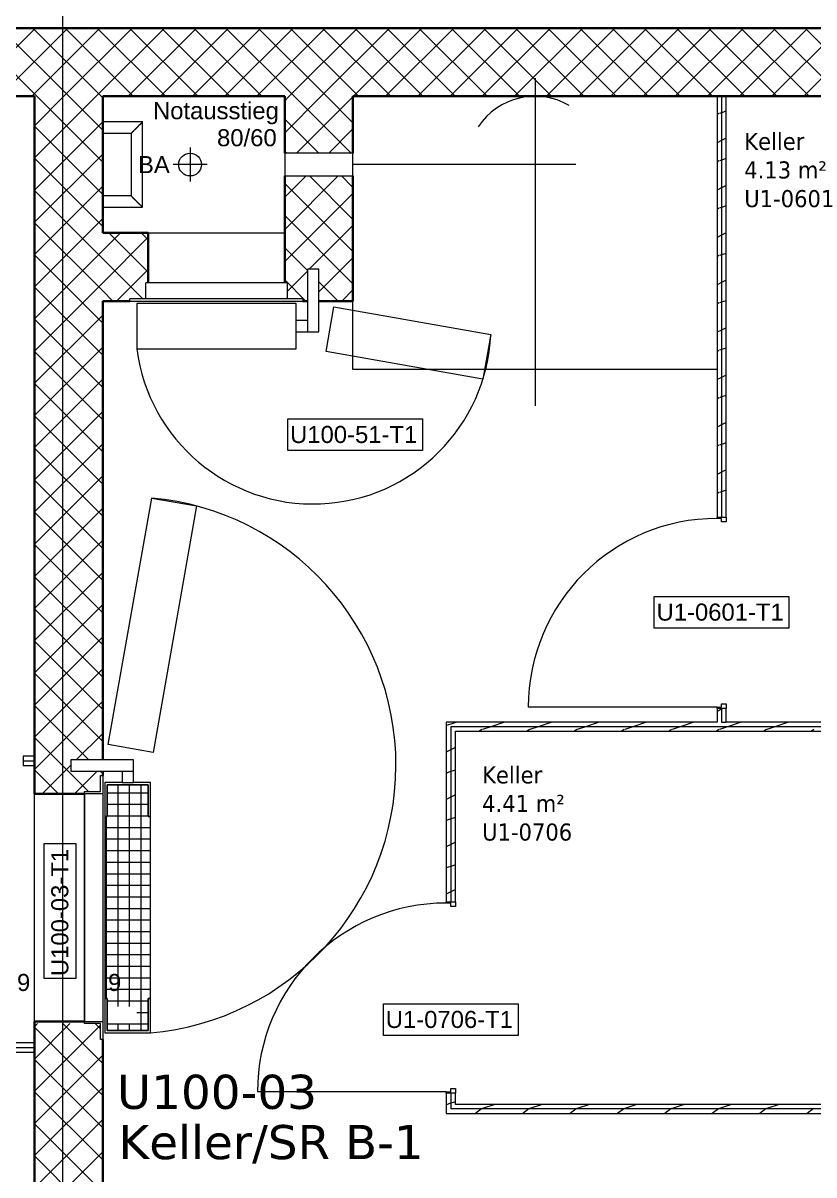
# Model space of a CAD drawing. Extents: x -1907 to 937, y -179 to 966.
# Drawn here: x -426 to -356.4, y 793 to 894.2 of the extents above; entities that cross this region are included whole.
import ezdxf
from ezdxf.lldxf.tags import DXFTag

# ---------------------------------------------------------------- set-up
doc = ezdxf.new("R2010")
doc.units = 0
doc.layers.get('0').update_dxf_attribs({"lineweight": 13})
for name, color, linetype, lineweight in [('A-____-NOTE-TEXT', 7, 'Continuous', 9), ('A-AREA-____-IDEN', 7, 'Continuous', 5), ('A-DETL-____-THIN', 7, 'Continuous', 9), ('A-DETL-GENF-HDLN', 7, '_Verdeckte Linien_', 9), ('A-DOOR-____-HDLN', 7, '_Verdeckte Linien_', 9), ('A-DOOR-____-IDEN', 7, 'Continuous', 5), ('A-DOOR-____-MCUT', 7, 'Continuous', 9), ('A-DOOR-____-OTLN', 7, 'Continuous', 9), ('A-DOOR-FRAM-MCUT', 7, 'Continuous', 9), ('A-DOOR-FRAM-OTLN', 7, 'Continuous', 9), ('A-DOOR-OPNG-OTLN', 7, 'Continuous', 9), ('A-WALL-____-MCUT', 7, 'Continuous', 35), ('A-WALL-____-PATT', 7, 'Continuous', 35), ('A-WALL-FNSH-MCUT', 7, 'Continuous', 35), ('I-WALL-____-OTLN', 7, 'Continuous', 9), ('M-HVAC-DUCT-OTLN', 7, 'Continuous', 9), ('Q-SPCQ-____-HDLN', 7, '_Verdeckte Linien_', 9), ('S-GRID-____-OTLN', 7, 'Continuous', 5), ('Vertikale Erschließung', 7, 'Continuous', 9)]:
    doc.layers.add(name, color=color, linetype=linetype, lineweight=lineweight)
doc.styles.get("Standard").update_dxf_attribs({"font": 'arial.ttf'})
tags = doc.linetypes.add('_Rasterlinie_', pattern=[0.375, 0.2, -0.05, 0.075, -0.05]).pattern_tags.tags
tags[10:11] = [DXFTag(74, 4), DXFTag(75, 0), DXFTag(340, '0'), DXFTag(46, 1.0), DXFTag(50, 0.0), DXFTag(44, 0.0), DXFTag(45, 0.0)]
tags[8:9] = [DXFTag(74, 4), DXFTag(75, 0), DXFTag(340, '0'), DXFTag(46, 1.0), DXFTag(50, 0.0), DXFTag(44, 0.0), DXFTag(45, 0.0)]
tags[6:7] = [DXFTag(74, 4), DXFTag(75, 0), DXFTag(340, '0'), DXFTag(46, 1.0), DXFTag(50, 0.0), DXFTag(44, 0.0), DXFTag(45, 0.0)]
tags[4:5] = [DXFTag(74, 4), DXFTag(75, 0), DXFTag(340, '0'), DXFTag(46, 1.0), DXFTag(50, 0.0), DXFTag(44, 0.0), DXFTag(45, 0.0)]
tags = doc.linetypes.add('_Strichpunkt - Fein_', pattern=[0.2, 0.1, -0.05, 0, -0.05]).pattern_tags.tags
tags[10:11] = [DXFTag(74, 4), DXFTag(75, 0), DXFTag(340, '0'), DXFTag(46, 1.0), DXFTag(50, 0.0), DXFTag(44, 0.0), DXFTag(45, 0.0)]
tags[8:9] = [DXFTag(74, 4), DXFTag(75, 0), DXFTag(340, '0'), DXFTag(46, 1.0), DXFTag(50, 0.0), DXFTag(44, 0.0), DXFTag(45, 0.0)]
tags[6:7] = [DXFTag(74, 4), DXFTag(75, 0), DXFTag(340, '0'), DXFTag(46, 1.0), DXFTag(50, 0.0), DXFTag(44, 0.0), DXFTag(45, 0.0)]
tags[4:5] = [DXFTag(74, 4), DXFTag(75, 0), DXFTag(340, '0'), DXFTag(46, 1.0), DXFTag(50, 0.0), DXFTag(44, 0.0), DXFTag(45, 0.0)]
tags = doc.linetypes.add('_Verdeckte Linien_', pattern=[0.15, 0.1, -0.05]).pattern_tags.tags
tags[6:7] = [DXFTag(74, 4), DXFTag(75, 0), DXFTag(340, '0'), DXFTag(46, 1.0), DXFTag(50, 0.0), DXFTag(44, 0.0), DXFTag(45, 0.0)]
tags[4:5] = [DXFTag(74, 4), DXFTag(75, 0), DXFTag(340, '0'), DXFTag(46, 1.0), DXFTag(50, 0.0), DXFTag(44, 0.0), DXFTag(45, 0.0)]

# ---------------------------------------------------------------- blocks, each defined once
blk = doc.blocks.new('Referenz-A0UJ2810XE', base_point=(-1920.13, -159.41))
at = {"layer": 'A-____-NOTE-TEXT', "color": 0, "linetype": 'Continuous', "lineweight": 5, "ltscale": 0.13}
for p, q in [((-411.28, 883.25), (-411.28, 880.25)), ((-409.78, 881.75), (-412.78, 881.75))]:
    blk.add_line(p, q, dxfattribs=at)
blk.add_circle((-411.28, 881.75), 1, dxfattribs=at)
at = {"layer": 'A-DETL-____-THIN', "color": 0, "linetype": 'Continuous', "ltscale": 0.13}
for p, q in [((-401.96, 869.55), (-415.96, 869.55)), ((-415.96, 869.55), (-415.96, 865.55)), ((-401.96, 865.55), (-401.96, 869.55)), ((-415.96, 865.55), (-401.96, 865.55))]:
    blk.add_line(p, q, dxfattribs=at)
at = {"layer": 'A-DETL-GENF-HDLN', "color": 0, "linetype": '_Verdeckte Linien_', "ltscale": 0.13}
for p, q in [((-380.96, 889.35), (-380.96, 860.55)), ((-396.96, 863.75), (-396.96, 887.75)), ((-396.96, 887.75), (-385.96, 887.75)), ((-377.96, 887.75), (-364.96, 887.75)), ((-364.96, 887.75), (-364.96, 863.75)), ((-377.36, 881.75), (-396.96, 881.75)), ((-399.33, 865.32), (-398.64, 869.26)), ((-398.64, 869.26), (-384.85, 866.83)), ((-384.85, 866.83), (-385.54, 862.89)), ((-385.54, 862.89), (-399.33, 865.32)), ((-364.96, 863.75), (-396.96, 863.75)), ((-418.47, 830.77), (-414.65, 852.44)), ((-414.65, 852.44), (-410.71, 851.75)), ((-410.71, 851.75), (-414.53, 830.08)), ((-414.53, 830.08), (-418.47, 830.77))]:
    blk.add_line(p, q, dxfattribs=at)
blk.add_ellipse((-380.96, 881.75), major_axis=(3, 5.2), ratio=1, start_param=0, end_param=1.50871, dxfattribs=at)
at = {"layer": 'A-DOOR-____-HDLN', "color": 0, "linetype": '_Verdeckte Linien_', "ltscale": 0.13}
for centre, major_axis in [((-400.46, 867.55), (-15.5, -2)), ((-416.77, 828.95), (2, -23.5))]:
    blk.add_ellipse(centre, major_axis=major_axis, ratio=1, start_param=0, end_param=2.96706, dxfattribs=at)
at = {"layer": 'A-DOOR-____-IDEN', "color": 0, "linetype": 'Continuous', "ltscale": 0.13}
for p, q in [((-402.69, 859.4), (-390.85, 859.4)), ((-402.69, 856.62), (-402.69, 859.4)), ((-390.85, 859.4), (-390.85, 856.62)), ((-390.85, 856.62), (-402.69, 856.62)), ((-370.48, 843.79), (-358.64, 843.79)), ((-370.48, 841.01), (-370.48, 843.79)), ((-358.64, 843.79), (-358.64, 841.01)), ((-358.64, 841.01), (-370.48, 841.01)), ((-424.1, 810.23), (-424.1, 822.07)), ((-424.1, 822.07), (-421.32, 822.07)), ((-421.32, 822.07), (-421.32, 810.23)), ((-421.32, 810.23), (-424.1, 810.23)), ((-394.28, 807.99), (-382.44, 807.99)), ((-394.28, 805.21), (-394.28, 807.99)), ((-382.44, 807.99), (-382.44, 805.21)), ((-382.44, 805.21), (-394.28, 805.21))]:
    blk.add_line(p, q, dxfattribs=at)
at = {"layer": 'A-DOOR-____-MCUT', "color": 0, "linetype": 'Continuous', "ltscale": 0.13}
for p, q in [((-417.26, 827.45), (-418.76, 827.45)), ((-418.76, 827.45), (-418.76, 824.45)), ((-418.56, 824.45), (-418.56, 827.25)), ((-418.56, 827.25), (-414.96, 827.25)), ((-414.76, 827.45), (-416.26, 827.45)), ((-414.96, 827.25), (-414.96, 824.45)), ((-414.76, 824.45), (-414.76, 827.45)), ((-418.76, 824.45), (-418.56, 824.45)), ((-414.96, 824.45), (-414.76, 824.45)), ((-418.56, 808.45), (-418.76, 808.45)), ((-418.76, 808.45), (-418.76, 807.75)), ((-418.56, 807.75), (-418.56, 808.45)), ((-414.76, 808.45), (-414.96, 808.45)), ((-414.96, 808.45), (-414.96, 805.65)), ((-414.76, 805.45), (-414.76, 808.45)), ((-418.76, 807.75), (-418.76, 806.25)), ((-418.56, 806.25), (-418.56, 807.75)), ((-418.76, 806.25), (-418.76, 805.45)), ((-418.56, 805.65), (-418.56, 806.25)), ((-418.76, 805.45), (-414.76, 805.45)), ((-414.96, 805.65), (-418.56, 805.65))]:
    blk.add_line(p, q, dxfattribs=at)
at = {"layer": 'A-DOOR-____-OTLN', "color": 0, "linetype": 'Continuous', "ltscale": 0.13}
for p, q in [((-399.96, 872.55), (-400.96, 872.55)), ((-400.96, 872.55), (-400.96, 867.05)), ((-399.96, 867.05), (-399.96, 872.55)), ((-400.96, 868.05), (-401.96, 868.05)), ((-401.96, 867.05), (-400.96, 867.05)), ((-400.96, 867.05), (-399.96, 867.05)), ((-421.76, 829.45), (-421.76, 828.45)), ((-416.26, 829.45), (-421.76, 829.45)), ((-416.26, 828.45), (-416.26, 829.45)), ((-421.76, 828.45), (-416.26, 828.45)), ((-417.26, 828.45), (-417.26, 827.45)), ((-416.26, 827.45), (-416.26, 828.45)), ((-417.61, 807.75), (-417.61, 827.25)), ((-417.26, 827.45), (-416.26, 827.45)), ((-416.6, 807.75), (-416.6, 827.25)), ((-415.58, 805.65), (-415.58, 827.25)), ((-418.56, 826.54), (-414.96, 826.54)), ((-418.56, 825.53), (-414.96, 825.53)), ((-418.63, 808.45), (-418.63, 824.45)), ((-418.56, 824.51), (-414.96, 824.51)), ((-418.76, 823.49), (-414.76, 823.49)), ((-418.76, 822.48), (-414.76, 822.48)), ((-418.76, 821.46), (-414.76, 821.46)), ((-418.76, 820.45), (-414.76, 820.45)), ((-418.76, 819.43), (-414.76, 819.43)), ((-418.76, 818.41), (-414.76, 818.41)), ((-418.76, 817.4), (-414.76, 817.4)), ((-418.76, 816.38), (-414.76, 816.38)), ((-418.76, 815.37), (-414.76, 815.37)), ((-418.76, 814.35), (-414.76, 814.35)), ((-418.76, 813.33), (-414.76, 813.33)), ((-418.76, 812.32), (-414.76, 812.32)), ((-418.76, 811.3), (-414.76, 811.3)), ((-418.76, 810.29), (-414.76, 810.29)), ((-418.76, 809.27), (-414.76, 809.27)), ((-418.56, 808.25), (-414.96, 808.25)), ((-415.96, 807.24), (-414.96, 807.24)), ((-418.56, 806.22), (-414.96, 806.22)), ((-417.61, 805.65), (-417.61, 806.25)), ((-416.6, 805.65), (-416.6, 806.25))]:
    blk.add_line(p, q, dxfattribs=at)
at = {"layer": 'A-DOOR-FRAM-MCUT', "color": 0, "linetype": 'Continuous', "ltscale": 0.13}
for p, q in [((-364.96, 850.75), (-364.16, 850.75)), ((-364.96, 850.65), (-364.96, 850.75)), ((-364.56, 850.65), (-364.96, 850.65)), ((-364.56, 850.35), (-364.56, 850.65)), ((-364.16, 850.75), (-364.16, 850.35)), ((-364.16, 850.35), (-364.56, 850.35)), ((-364.56, 834.35), (-364.16, 834.35)), ((-364.56, 834.05), (-364.56, 834.35)), ((-364.16, 834.35), (-364.16, 833.95)), ((-364.96, 834.05), (-364.56, 834.05)), ((-364.96, 833.95), (-364.96, 834.05)), ((-364.16, 833.95), (-364.96, 833.95)), ((-419.16, 826.65), (-419.16, 828.05)), ((-419.16, 828.05), (-418.96, 828.05)), ((-418.96, 828.05), (-418.96, 826.45)), ((-414.96, 827.25), (-418.56, 827.25)), ((-418.56, 827.25), (-418.56, 824.45)), ((-414.96, 824.45), (-414.96, 827.25)), ((-420.56, 826.65), (-419.16, 826.65)), ((-420.56, 826.45), (-420.56, 826.65)), ((-418.96, 826.45), (-420.56, 826.45)), ((-418.56, 824.45), (-418.76, 824.45)), ((-418.76, 824.45), (-418.76, 808.45)), ((-414.76, 824.45), (-414.96, 824.45)), ((-414.76, 808.45), (-414.76, 824.45)), ((-388.76, 816.95), (-387.96, 816.95)), ((-388.76, 816.85), (-388.76, 816.95)), ((-388.36, 816.85), (-388.76, 816.85)), ((-388.36, 816.55), (-388.36, 816.85)), ((-387.96, 816.55), (-388.36, 816.55)), ((-387.96, 816.95), (-387.96, 816.55)), ((-418.76, 808.45), (-418.56, 808.45)), ((-418.56, 808.45), (-418.56, 807.75)), ((-414.96, 805.65), (-414.96, 808.45)), ((-414.96, 808.45), (-414.76, 808.45)), ((-418.56, 807.75), (-418.56, 806.25)), ((-420.56, 806.45), (-418.96, 806.45)), ((-420.56, 806.25), (-420.56, 806.45)), ((-419.16, 806.25), (-420.56, 806.25)), ((-419.16, 804.85), (-419.16, 806.25)), ((-418.96, 806.45), (-418.96, 806.25)), ((-418.96, 806.25), (-418.96, 804.85)), ((-418.56, 806.25), (-418.56, 805.65)), ((-418.56, 805.65), (-414.96, 805.65)), ((-418.96, 804.85), (-419.16, 804.85)), ((-388.76, 800.25), (-388.36, 800.25)), ((-388.76, 800.15), (-388.76, 800.25)), ((-387.96, 800.15), (-388.76, 800.15)), ((-388.36, 800.55), (-387.96, 800.55)), ((-388.36, 800.25), (-388.36, 800.55)), ((-387.96, 800.55), (-387.96, 800.15))]:
    blk.add_line(p, q, dxfattribs=at)
at = {"layer": 'A-DOOR-FRAM-OTLN', "color": 0, "linetype": 'Continuous', "ltscale": 0.13}
for p, q in [((-415.16, 869.95), (-415.16, 871.35)), ((-402.76, 871.35), (-415.16, 871.35)), ((-402.76, 871.35), (-402.76, 869.95)), ((-416.56, 869.75), (-416.56, 869.95)), ((-401.36, 869.95), (-416.56, 869.95)), ((-416.56, 869.75), (-401.36, 869.75)), ((-401.36, 869.95), (-401.36, 869.75)), ((-420.56, 809.55), (-420.56, 826.45)), ((-418.96, 826.45), (-418.96, 809.55)), ((-420.56, 806.45), (-420.56, 809.55)), ((-418.96, 809.55), (-418.96, 806.45))]:
    blk.add_line(p, q, dxfattribs=at)
at = {"layer": 'A-DOOR-OPNG-OTLN', "color": 0, "linetype": 'Continuous', "ltscale": 0.13}
for p, q in [((-364.96, 834.05), (-381.56, 834.05)), ((-388.76, 800.25), (-405.36, 800.25))]:
    blk.add_line(p, q, dxfattribs=at)
for centre in [(-364.96, 834.05), (-388.76, 800.25)]:
    blk.add_ellipse(centre, major_axis=(0, 16.6), ratio=1, start_param=0, end_param=1.570796, dxfattribs=at)
at = {"layer": 'A-WALL-____-MCUT', "color": 0, "linetype": 'Continuous', "ltscale": 0.35}
for p, q in [((256.94, 893.75), (-1656.95, 893.75)), ((-450.72, 887.75), (-424.96, 887.75)), ((-424.96, 887.75), (-424.96, 826.45)), ((-418.96, 875.75), (-418.96, 887.75)), ((-418.96, 887.75), (-402.96, 887.75)), ((-402.96, 887.75), (-402.96, 882.75)), ((-396.96, 887.75), (-334.16, 887.75)), ((-396.96, 882.75), (-396.96, 887.75)), ((-402.96, 880.75), (-402.96, 871.35)), ((-396.96, 869.75), (-396.96, 880.75)), ((-414.96, 875.75), (-418.96, 875.75)), ((-414.96, 871.35), (-414.96, 875.75)), ((-418.96, 829.45), (-418.96, 869.75)), ((-418.96, 869.75), (-416.56, 869.75)), ((-401.36, 869.75), (-400.96, 869.75)), ((-399.96, 869.75), (-396.96, 869.75)), ((-418.96, 828.05), (-418.96, 828.45)), ((-424.96, 826.45), (-420.56, 826.45)), ((-424.96, 806.45), (-424.96, 736.15)), ((-420.56, 806.45), (-424.96, 806.45)), ((-418.96, 672.15), (-418.96, 804.85))]:
    blk.add_line(p, q, dxfattribs=at)
at = {"layer": 'A-WALL-____-MCUT', "color": 0, "linetype": 'Continuous', "lineweight": 9, "ltscale": 0.13}
for p, q in [((-364.56, 887.75), (-364.56, 850.75)), ((-364.56, 833.95), (-364.56, 832.75)), ((-388.36, 832.35), (-388.36, 816.95)), ((-334.16, 832.35), (-388.36, 832.35)), ((-364.56, 832.75), (-364.16, 832.75)), ((-425.96, 829.35), (-424.96, 829.35)), ((-435.29, 804.15), (-424.96, 804.15)), ((-388.36, 800.15), (-388.36, 798.75)), ((-334.16, 798.75), (-388.36, 798.75))]:
    blk.add_line(p, q, dxfattribs=at)
at = {"layer": 'A-WALL-____-PATT', "color": 0, "linetype": 'Continuous', "lineweight": 9, "ltscale": 0.13}
for p, q in [((-430.86, 887.75), (-424.86, 893.75)), ((-424.76, 887.75), (-430.76, 893.75)), ((-428.03, 887.75), (-422.03, 893.75)), ((-421.93, 887.75), (-427.93, 893.75)), ((-425.2, 887.75), (-419.2, 893.75)), ((-419.1, 887.75), (-425.1, 893.75)), ((-422.37, 887.75), (-416.37, 893.75)), ((-416.27, 887.75), (-422.27, 893.75)), ((-419.54, 887.75), (-413.54, 893.75)), ((-413.44, 887.75), (-419.44, 893.75)), ((-416.72, 887.75), (-410.72, 893.75)), ((-410.61, 887.75), (-416.61, 893.75)), ((-413.89, 887.75), (-407.89, 893.75)), ((-407.78, 887.75), (-413.78, 893.75)), ((-411.06, 887.75), (-405.06, 893.75)), ((-404.96, 887.75), (-410.96, 893.75)), ((-408.23, 887.75), (-402.23, 893.75)), ((-402.13, 887.75), (-408.13, 893.75)), ((-405.4, 887.75), (-399.4, 893.75)), ((-399.3, 887.75), (-405.3, 893.75)), ((-402.57, 887.75), (-396.57, 893.75)), ((-396.47, 887.75), (-402.47, 893.75)), ((-399.75, 887.75), (-393.75, 893.75)), ((-393.64, 887.75), (-399.64, 893.75)), ((-396.92, 887.75), (-390.92, 893.75)), ((-390.81, 887.75), (-396.81, 893.75)), ((-394.09, 887.75), (-388.09, 893.75)), ((-387.99, 887.75), (-393.99, 893.75)), ((-391.26, 887.75), (-385.26, 893.75)), ((-385.16, 887.75), (-391.16, 893.75)), ((-388.43, 887.75), (-382.43, 893.75)), ((-382.33, 887.75), (-388.33, 893.75)), ((-385.6, 887.75), (-379.6, 893.75)), ((-379.5, 887.75), (-385.5, 893.75)), ((-382.77, 887.75), (-376.77, 893.75)), ((-376.67, 887.75), (-382.67, 893.75)), ((-379.95, 887.75), (-373.95, 893.75)), ((-373.84, 887.75), (-379.84, 893.75)), ((-377.12, 887.75), (-371.12, 893.75)), ((-371.02, 887.75), (-377.02, 893.75)), ((-374.29, 887.75), (-368.29, 893.75)), ((-368.19, 887.75), (-374.19, 893.75)), ((-371.46, 887.75), (-365.46, 893.75)), ((-365.36, 887.75), (-371.36, 893.75)), ((-368.63, 887.75), (-362.63, 893.75)), ((-362.53, 887.75), (-368.53, 893.75)), ((-365.8, 887.75), (-359.8, 893.75)), ((-359.7, 887.75), (-365.7, 893.75)), ((-362.98, 887.75), (-356.98, 893.75)), ((-356.87, 887.75), (-362.87, 893.75)), ((-360.15, 887.75), (-354.15, 893.75)), ((-354.04, 887.75), (-360.04, 893.75)), ((-357.32, 887.75), (-351.32, 893.75)), ((-351.22, 887.75), (-357.22, 893.75)), ((-424.96, 885.16), (-422.37, 887.75)), ((-424.96, 882.33), (-419.54, 887.75)), ((-418.96, 881.96), (-424.76, 887.75)), ((-418.96, 884.78), (-421.93, 887.75)), ((-418.96, 887.61), (-419.1, 887.75)), ((-402.96, 887.36), (-402.57, 887.75)), ((-402.96, 884.53), (-399.75, 887.75)), ((-397.13, 882.75), (-402.13, 887.75)), ((-401.92, 882.75), (-396.96, 887.71)), ((-396.96, 885.41), (-399.3, 887.75)), ((-364.81, 886.24), (-364.96, 886.13)), ((-364.56, 886.31), (-364.76, 886.25)), ((-364.16, 886.45), (-364.56, 886.31)), ((-424.96, 879.5), (-418.96, 885.5)), ((-418.96, 879.13), (-424.96, 885.13)), ((-399.96, 882.75), (-402.96, 885.75)), ((-399.09, 882.75), (-396.96, 884.88)), ((-364.56, 883.87), (-364.96, 883.67)), ((-364.16, 884.07), (-364.56, 883.87)), ((-402.78, 882.75), (-402.96, 882.93)), ((-424.96, 876.68), (-418.96, 882.68)), ((-418.96, 876.3), (-424.96, 882.3)), ((-364.81, 882.08), (-364.96, 881.96)), ((-364.56, 882.15), (-364.76, 882.08)), ((-364.16, 882.28), (-364.56, 882.15)), ((-424.96, 873.85), (-418.96, 879.85)), ((-402.96, 878.88), (-401.09, 880.75)), ((-402.96, 876.05), (-398.26, 880.75)), ((-396.96, 874.1), (-402.96, 880.1)), ((-396.96, 876.93), (-400.78, 880.75)), ((-396.96, 879.75), (-397.96, 880.75)), ((-364.16, 879.91), (-364.56, 879.71)), ((-418.96, 873.47), (-424.96, 879.47)), ((-402.96, 873.22), (-396.96, 879.22)), ((-364.56, 879.71), (-364.96, 879.51)), ((-364.8, 877.91), (-364.96, 877.8)), ((-364.56, 877.98), (-364.76, 877.92)), ((-364.16, 878.12), (-364.56, 877.98)), ((-424.96, 871.02), (-418.96, 877.02)), ((-396.96, 871.27), (-402.96, 877.27)), ((-418.96, 870.64), (-424.96, 876.64)), ((-418.96, 874.19), (-417.4, 875.75)), ((-414.96, 872.3), (-418.41, 875.75)), ((-414.96, 875.13), (-415.58, 875.75)), ((-400.8, 872.55), (-396.96, 876.39)), ((-364.16, 875.74), (-364.56, 875.54)), ((-418.96, 871.36), (-414.96, 875.36)), ((-364.56, 875.54), (-364.96, 875.34)), ((-424.96, 868.19), (-418.96, 874.19)), ((-418.96, 867.81), (-424.96, 873.81)), ((-400.96, 872.44), (-402.96, 874.44)), ((-364.8, 873.75), (-364.96, 873.63)), ((-364.56, 873.82), (-364.76, 873.76)), ((-364.16, 873.95), (-364.56, 873.82)), ((-415.44, 869.95), (-418.96, 873.47)), ((-399.96, 870.56), (-396.96, 873.56)), ((-417.75, 869.75), (-414.96, 872.53)), ((-402.76, 870.59), (-400.96, 872.39)), ((-424.96, 865.36), (-418.96, 871.36)), ((-418.96, 864.99), (-424.96, 870.99)), ((-401.1, 869.75), (-402.96, 871.61)), ((-398.27, 869.75), (-399.96, 871.44)), ((-397.95, 869.75), (-396.96, 870.73)), ((-364.56, 871.38), (-364.96, 871.18)), ((-364.16, 871.58), (-364.56, 871.38)), ((-418.07, 869.75), (-418.96, 870.64)), ((-364.56, 869.66), (-364.76, 869.59)), ((-364.16, 869.79), (-364.56, 869.66)), ((-364.8, 869.59), (-364.96, 869.47)), ((-424.96, 862.53), (-418.96, 868.53)), ((-418.96, 862.16), (-424.96, 868.16)), ((-364.56, 867.21), (-364.96, 867.01)), ((-364.16, 867.41), (-364.56, 867.21)), ((-424.96, 859.71), (-418.96, 865.71)), ((-364.16, 865.62), (-364.56, 865.49)), ((-418.96, 859.33), (-424.96, 865.33)), ((-364.8, 865.42), (-364.96, 865.3)), ((-364.56, 865.49), (-364.76, 865.43)), ((-424.96, 856.88), (-418.96, 862.88)), ((-364.56, 863.05), (-364.96, 862.85)), ((-364.16, 863.25), (-364.56, 863.05)), ((-418.96, 856.5), (-424.96, 862.5)), ((-364.8, 861.26), (-364.96, 861.14)), ((-364.56, 861.33), (-364.76, 861.26)), ((-364.16, 861.46), (-364.56, 861.33)), ((-424.96, 854.05), (-418.96, 860.05)), ((-418.96, 853.67), (-424.96, 859.67)), ((-364.56, 858.88), (-364.96, 858.68)), ((-364.16, 859.08), (-364.56, 858.88)), ((-424.96, 851.22), (-418.96, 857.22)), ((-418.96, 850.84), (-424.96, 856.84)), ((-364.8, 857.09), (-364.96, 856.97)), ((-364.56, 857.16), (-364.76, 857.1)), ((-364.16, 857.29), (-364.56, 857.16)), ((-364.56, 854.72), (-364.96, 854.52)), ((-364.16, 854.92), (-364.56, 854.72)), ((-424.96, 848.39), (-418.96, 854.39)), ((-418.96, 848.01), (-424.96, 854.01)), ((-364.8, 852.93), (-364.96, 852.81)), ((-364.56, 853), (-364.75, 852.93)), ((-364.16, 853.13), (-364.56, 853)), ((-424.96, 845.56), (-418.96, 851.56)), ((-418.96, 845.19), (-424.96, 851.19)), ((-364.16, 850.75), (-364.16, 850.75)), ((-424.96, 842.73), (-418.96, 848.73)), ((-418.96, 842.36), (-424.96, 848.36)), ((-424.96, 839.91), (-418.96, 845.91)), ((-418.96, 839.53), (-424.96, 845.53)), ((-424.96, 837.08), (-418.96, 843.08)), ((-418.96, 836.7), (-424.96, 842.7)), ((-424.96, 834.25), (-418.96, 840.25)), ((-418.96, 833.87), (-424.96, 839.87)), ((-424.96, 831.42), (-418.96, 837.42)), ((-418.96, 831.04), (-424.96, 837.04)), ((-424.96, 828.59), (-418.96, 834.59)), ((-420.19, 829.45), (-424.96, 834.22)), ((-364.56, 833.89), (-364.96, 833.69)), ((-364.44, 833.95), (-364.56, 833.89)), ((-388.36, 832.57), (-388.76, 832.44)), ((-387.82, 832.75), (-388.36, 832.57)), ((-384.85, 832.35), (-385.58, 832.11)), ((-383.65, 832.75), (-384.85, 832.35)), ((-380.69, 832.35), (-381.41, 832.11)), ((-379.49, 832.75), (-380.69, 832.35)), ((-376.52, 832.35), (-377.25, 832.11)), ((-375.32, 832.75), (-376.52, 832.35)), ((-372.36, 832.35), (-373.08, 832.11)), ((-371.16, 832.75), (-372.36, 832.35)), ((-368.19, 832.35), (-368.92, 832.11)), ((-366.99, 832.75), (-368.19, 832.35)), ((-364.03, 832.35), (-364.75, 832.11)), ((-362.83, 832.75), (-364.03, 832.35)), ((-359.87, 832.35), (-360.59, 832.11)), ((-358.67, 832.75), (-359.87, 832.35)), ((-420.22, 826.65), (-424.96, 831.39)), ((-421.28, 829.45), (-418.96, 831.76)), ((-385.63, 832.1), (-385.83, 831.95)), ((-381.46, 832.1), (-381.66, 831.95)), ((-377.3, 832.1), (-377.5, 831.95)), ((-373.13, 832.1), (-373.33, 831.95)), ((-368.96, 832.1), (-369.17, 831.95)), ((-364.8, 832.1), (-365, 831.95)), ((-360.63, 832.1), (-360.84, 831.95)), ((-356.47, 832.1), (-356.67, 831.95)), ((-388.36, 830.32), (-388.76, 830.12)), ((-387.96, 830.52), (-388.36, 830.32)), ((-422.85, 826.45), (-424.96, 828.56)), ((-424.28, 826.45), (-421.76, 828.96)), ((-421.45, 826.45), (-419.45, 828.45)), ((-418.96, 828.22), (-419.19, 828.45)), ((-388.36, 828.4), (-388.76, 828.27)), ((-387.96, 828.54), (-388.36, 828.4)), ((-388.36, 826.16), (-388.76, 825.96)), ((-387.96, 826.36), (-388.36, 826.16)), ((-388.36, 824.24), (-388.76, 824.11)), ((-387.96, 824.37), (-388.36, 824.24)), ((-387.96, 822.19), (-388.36, 821.99)), ((-388.36, 821.99), (-388.76, 821.79)), ((-388.36, 820.07), (-388.76, 819.94)), ((-387.96, 820.21), (-388.36, 820.07)), ((-387.96, 818.03), (-388.36, 817.83)), ((-388.36, 817.83), (-388.76, 817.63)), ((-424.96, 805.97), (-424.68, 806.25)), ((-424.96, 803.14), (-421.85, 806.25)), ((-424.96, 800.31), (-419.16, 806.11)), ((-418.96, 799.93), (-424.96, 805.93)), ((-418.96, 802.76), (-422.45, 806.25)), ((-419.16, 805.79), (-419.62, 806.25)), ((-424.96, 797.48), (-418.96, 803.48)), ((-418.96, 797.1), (-424.96, 803.1)), ((-424.96, 794.65), (-418.96, 800.65)), ((-418.96, 794.27), (-424.96, 800.27)), ((-388.36, 799.25), (-388.76, 799.12)), ((-387.96, 799.38), (-388.36, 799.25)), ((-385.62, 798.79), (-385.67, 798.75)), ((-384.5, 799.15), (-385.58, 798.79)), ((-381.46, 798.79), (-381.5, 798.75)), ((-380.34, 799.15), (-381.41, 798.79)), ((-377.29, 798.79), (-377.34, 798.75)), ((-376.17, 799.15), (-377.25, 798.79)), ((-373.13, 798.79), (-373.17, 798.75)), ((-372.01, 799.15), (-373.08, 798.79)), ((-368.96, 798.79), (-369.01, 798.75)), ((-367.84, 799.15), (-368.92, 798.79)), ((-364.8, 798.79), (-364.84, 798.75)), ((-363.68, 799.15), (-364.75, 798.79)), ((-360.63, 798.79), (-360.68, 798.75)), ((-359.51, 799.15), (-360.59, 798.79)), ((-356.46, 798.79), (-356.51, 798.75)), ((-424.96, 791.82), (-418.96, 797.82)), ((-385.67, 798.75), (-386.2, 798.35)), ((-381.5, 798.75), (-382.04, 798.35)), ((-377.34, 798.75), (-377.87, 798.35)), ((-373.17, 798.75), (-373.71, 798.35)), ((-369.01, 798.75), (-369.54, 798.35)), ((-364.84, 798.75), (-365.38, 798.35)), ((-360.68, 798.75), (-361.21, 798.35)), ((-356.51, 798.75), (-357.05, 798.35)), ((-418.96, 791.45), (-424.96, 797.45)), ((-424.96, 788.99), (-418.96, 794.99)), ((-418.96, 788.62), (-424.96, 794.62))]:
    blk.add_line(p, q, dxfattribs=at)
at = {"layer": 'A-WALL-FNSH-MCUT', "color": 0, "linetype": 'Continuous', "lineweight": 9, "ltscale": 0.13}
for p, q in [((-364.96, 887.75), (-364.96, 850.75)), ((-364.16, 850.75), (-364.16, 887.75)), ((-364.96, 850.75), (-364.16, 850.75)), ((-364.16, 833.95), (-364.96, 833.95)), ((-364.96, 833.95), (-364.96, 832.75)), ((-364.16, 832.75), (-364.16, 833.95)), ((-388.76, 832.75), (-388.76, 816.95)), ((-364.96, 832.75), (-388.76, 832.75)), ((-334.16, 832.75), (-364.16, 832.75)), ((-387.96, 816.95), (-387.96, 831.95)), ((-387.96, 831.95), (-334.16, 831.95)), ((-424.96, 829.75), (-425.96, 829.75)), ((-425.96, 829.75), (-425.96, 828.95)), ((-425.96, 828.95), (-424.96, 828.95)), ((-388.76, 816.95), (-387.96, 816.95)), ((-424.96, 804.55), (-435.29, 804.55)), ((-435.29, 803.75), (-424.96, 803.75)), ((-387.96, 800.15), (-388.76, 800.15)), ((-388.76, 800.15), (-388.76, 798.35)), ((-387.96, 799.15), (-387.96, 800.15)), ((-334.16, 799.15), (-387.96, 799.15)), ((-388.76, 798.35), (-334.16, 798.35))]:
    blk.add_line(p, q, dxfattribs=at)
at = {"layer": 'I-WALL-____-OTLN', "color": 0, "linetype": 'Continuous', "ltscale": 0.13}
for p, q in [((-414.96, 875.75), (-402.96, 875.75)), ((-424.96, 806.45), (-424.96, 826.45)), ((-420.56, 826.45), (-420.56, 806.45))]:
    blk.add_line(p, q, dxfattribs=at)
at = {"layer": 'M-HVAC-DUCT-OTLN', "color": 0, "linetype": '_Strichpunkt - Fein_', "ltscale": 0.13}
for p, q in [((-396.96, 882.75), (-402.96, 882.75)), ((-402.96, 882.75), (-402.96, 880.75)), ((-396.96, 880.75), (-396.96, 882.75)), ((-402.96, 880.75), (-396.96, 880.75))]:
    blk.add_line(p, q, dxfattribs=at)
at = {"layer": 'Q-SPCQ-____-HDLN', "color": 0, "linetype": '_Verdeckte Linien_', "ltscale": 0.13}
blk.add_line((-380.96, 887.75), (-380.96, 863.75), dxfattribs=at)
at = {"layer": 'S-GRID-____-OTLN', "color": 0, "linetype": '_Rasterlinie_', "ltscale": 0.13}
blk.add_line((-422.46, 186.65), (-422.46, 950.47), dxfattribs=at)
at = {"layer": 'Vertikale Erschließung', "color": 0, "linetype": 'Continuous', "ltscale": 0.13}
for p, q in [((-415.46, 885.5), (-418.96, 885.5)), ((-416.13, 884.83), (-416.12, 884.84)), ((-416.13, 884.83), (-416.13, 884.83)), ((-416.12, 884.84), (-416.11, 884.85)), ((-416.12, 884.84), (-416.12, 884.84)), ((-416.11, 884.85), (-416.1, 884.86)), ((-416.11, 884.85), (-416.11, 884.85)), ((-416.1, 884.86), (-416.1, 884.87)), ((-416.1, 884.87), (-416.09, 884.87)), ((-416.09, 884.87), (-416.09, 884.88)), ((-416.09, 884.88), (-416.08, 884.88)), ((-416.08, 884.88), (-416.07, 884.89)), ((-416.07, 884.89), (-416.06, 884.9)), ((-416.07, 884.89), (-416.07, 884.89)), ((-416.06, 884.9), (-416.05, 884.91)), ((-416.06, 884.9), (-416.06, 884.9)), ((-416.05, 884.91), (-416.04, 884.92)), ((-416.05, 884.91), (-416.05, 884.91)), ((-416.04, 884.92), (-416.03, 884.93)), ((-416.04, 884.92), (-416.04, 884.92)), ((-416.03, 884.93), (-416.02, 884.94)), ((-416.03, 884.93), (-416.03, 884.93)), ((-416.02, 884.94), (-416.02, 884.95)), ((-416.02, 884.95), (-416.01, 884.95)), ((-416.01, 884.95), (-416, 884.96)), ((-416, 884.96), (-415.99, 884.97)), ((-416, 884.96), (-416, 884.96)), ((-415.99, 884.97), (-415.98, 884.98)), ((-415.99, 884.97), (-415.99, 884.97)), ((-415.98, 884.98), (-415.97, 884.99)), ((-415.98, 884.98), (-415.98, 884.98)), ((-415.97, 884.99), (-415.96, 885)), ((-415.97, 884.99), (-415.97, 884.99)), ((-415.96, 885), (-415.96, 885.01)), ((-415.96, 885.01), (-415.95, 885.01)), ((-415.95, 885.01), (-415.95, 885.02)), ((-415.95, 885.02), (-415.94, 885.02)), ((-415.94, 885.02), (-415.93, 885.03)), ((-415.93, 885.03), (-415.92, 885.04)), ((-415.93, 885.03), (-415.93, 885.03)), ((-415.92, 885.04), (-415.91, 885.05)), ((-415.92, 885.04), (-415.92, 885.04)), ((-415.91, 885.05), (-415.9, 885.06)), ((-415.91, 885.05), (-415.91, 885.05)), ((-415.9, 885.06), (-415.9, 885.07)), ((-415.9, 885.07), (-415.89, 885.07)), ((-415.89, 885.07), (-415.89, 885.08)), ((-415.89, 885.08), (-415.88, 885.08)), ((-415.88, 885.08), (-415.87, 885.09)), ((-415.87, 885.09), (-415.86, 885.1)), ((-415.87, 885.09), (-415.87, 885.09)), ((-415.86, 885.1), (-415.85, 885.11)), ((-415.86, 885.1), (-415.86, 885.1)), ((-415.85, 885.11), (-415.84, 885.12)), ((-415.85, 885.11), (-415.85, 885.11)), ((-415.84, 885.12), (-415.83, 885.13)), ((-415.84, 885.12), (-415.84, 885.12)), ((-415.83, 885.13), (-415.82, 885.14)), ((-415.83, 885.13), (-415.83, 885.13)), ((-415.82, 885.14), (-415.82, 885.15)), ((-415.82, 885.15), (-415.81, 885.15)), ((-415.81, 885.15), (-415.81, 885.16)), ((-415.81, 885.16), (-415.8, 885.16)), ((-415.8, 885.16), (-415.8, 885.17)), ((-415.8, 885.17), (-415.79, 885.17)), ((-415.79, 885.17), (-415.79, 885.18)), ((-415.79, 885.18), (-415.78, 885.18)), ((-415.78, 885.18), (-415.78, 885.19)), ((-415.78, 885.19), (-415.77, 885.19)), ((-415.77, 885.19), (-415.76, 885.2)), ((-415.76, 885.2), (-415.75, 885.21)), ((-415.76, 885.2), (-415.76, 885.2)), ((-415.75, 885.21), (-415.74, 885.22)), ((-415.75, 885.21), (-415.75, 885.21)), ((-415.74, 885.22), (-415.74, 885.23)), ((-415.74, 885.23), (-415.73, 885.23)), ((-415.74, 885.22), (-415.74, 885.22)), ((-415.73, 885.23), (-415.73, 885.24)), ((-415.73, 885.24), (-415.72, 885.24)), ((-415.72, 885.24), (-415.72, 885.25)), ((-415.72, 885.25), (-415.71, 885.25)), ((-415.71, 885.25), (-415.7, 885.26)), ((-415.71, 885.25), (-415.71, 885.25)), ((-415.7, 885.26), (-415.69, 885.27)), ((-415.7, 885.26), (-415.7, 885.26)), ((-415.69, 885.27), (-415.68, 885.28)), ((-415.69, 885.27), (-415.69, 885.27)), ((-415.68, 885.28), (-415.67, 885.29)), ((-415.68, 885.28), (-415.68, 885.28)), ((-415.67, 885.29), (-415.67, 885.3)), ((-415.67, 885.3), (-415.66, 885.3)), ((-415.67, 885.29), (-415.67, 885.29)), ((-415.66, 885.3), (-415.65, 885.31)), ((-415.66, 885.3), (-415.66, 885.3)), ((-415.65, 885.31), (-415.64, 885.32)), ((-415.64, 885.32), (-415.63, 885.33)), ((-415.63, 885.33), (-415.62, 885.34)), ((-415.62, 885.34), (-415.62, 885.35)), ((-415.62, 885.35), (-415.61, 885.35)), ((-415.61, 885.35), (-415.6, 885.36)), ((-415.6, 885.36), (-415.6, 885.37)), ((-415.6, 885.37), (-415.59, 885.37)), ((-415.6, 885.36), (-415.6, 885.36)), ((-415.59, 885.37), (-415.59, 885.38)), ((-415.59, 885.38), (-415.58, 885.38)), ((-415.59, 885.37), (-415.59, 885.37)), ((-415.58, 885.38), (-415.57, 885.39)), ((-415.58, 885.38), (-415.58, 885.38)), ((-415.57, 885.39), (-415.56, 885.4)), ((-415.57, 885.39), (-415.57, 885.39)), ((-415.57, 885.39), (-415.57, 885.39)), ((-415.56, 885.4), (-415.55, 885.41)), ((-415.56, 885.4), (-415.56, 885.4)), ((-415.55, 885.41), (-415.55, 885.42)), ((-415.55, 885.42), (-415.54, 885.42)), ((-415.54, 885.42), (-415.53, 885.43)), ((-415.53, 885.43), (-415.52, 885.44)), ((-415.53, 885.43), (-415.53, 885.43)), ((-415.52, 885.44), (-415.51, 885.45)), ((-415.52, 885.44), (-415.52, 885.44)), ((-415.51, 885.45), (-415.5, 885.46)), ((-415.51, 885.45), (-415.51, 885.45)), ((-415.5, 885.46), (-415.5, 885.47)), ((-415.5, 885.47), (-415.49, 885.47)), ((-415.5, 885.46), (-415.5, 885.46)), ((-415.49, 885.47), (-415.48, 885.48)), ((-415.49, 885.47), (-415.49, 885.47)), ((-415.48, 885.48), (-415.47, 885.49)), ((-415.48, 885.48), (-415.48, 885.48)), ((-415.48, 885.48), (-415.48, 885.48)), ((-415.47, 885.49), (-415.47, 885.5)), ((-415.47, 885.5), (-415.46, 885.5)), ((-415.47, 885.49), (-415.47, 885.49)), ((-415.46, 878), (-415.46, 885.5)), ((-415.46, 885.5), (-415.46, 885.5)), ((-415.46, 885.5), (-415.46, 885.5)), ((-418.96, 884.5), (-416.46, 884.5)), ((-416.46, 884.5), (-416.45, 884.51)), ((-416.46, 884.5), (-416.46, 879)), ((-416.46, 884.5), (-416.46, 884.5)), ((-416.46, 884.5), (-416.46, 884.5)), ((-416.46, 884.5), (-416.46, 884.5)), ((-416.45, 884.51), (-416.44, 884.52)), ((-416.45, 884.51), (-416.45, 884.51)), ((-416.44, 884.52), (-416.43, 884.53)), ((-416.44, 884.52), (-416.44, 884.52)), ((-416.44, 884.52), (-416.44, 884.52)), ((-416.43, 884.53), (-416.42, 884.54)), ((-416.43, 884.53), (-416.43, 884.53)), ((-416.43, 884.53), (-416.43, 884.53)), ((-416.42, 884.54), (-416.41, 884.55)), ((-416.42, 884.54), (-416.42, 884.54)), ((-416.41, 884.55), (-416.4, 884.56)), ((-416.41, 884.55), (-416.41, 884.55)), ((-416.4, 884.56), (-416.39, 884.57)), ((-416.4, 884.56), (-416.4, 884.56)), ((-416.39, 884.57), (-416.38, 884.58)), ((-416.39, 884.57), (-416.39, 884.57)), ((-416.38, 884.58), (-416.37, 884.59)), ((-416.38, 884.58), (-416.38, 884.58)), ((-416.37, 884.59), (-416.36, 884.6)), ((-416.36, 884.6), (-416.35, 884.61)), ((-416.36, 884.6), (-416.36, 884.6)), ((-416.35, 884.61), (-416.34, 884.62)), ((-416.35, 884.61), (-416.35, 884.61)), ((-416.35, 884.61), (-416.35, 884.61)), ((-416.34, 884.62), (-416.33, 884.63)), ((-416.34, 884.62), (-416.34, 884.62)), ((-416.34, 884.62), (-416.34, 884.62)), ((-416.33, 884.63), (-416.33, 884.64)), ((-416.33, 884.64), (-416.32, 884.64)), ((-416.33, 884.63), (-416.33, 884.63)), ((-416.32, 884.64), (-416.31, 884.65)), ((-416.32, 884.64), (-416.32, 884.64)), ((-416.31, 884.65), (-416.3, 884.66)), ((-416.31, 884.65), (-416.31, 884.65)), ((-416.3, 884.66), (-416.29, 884.67)), ((-416.29, 884.67), (-416.28, 884.68)), ((-416.28, 884.68), (-416.27, 884.69)), ((-416.27, 884.69), (-416.27, 884.7)), ((-416.27, 884.7), (-416.26, 884.7)), ((-416.26, 884.7), (-416.25, 884.71)), ((-416.25, 884.71), (-416.24, 884.72)), ((-416.24, 884.72), (-416.23, 884.73)), ((-416.23, 884.73), (-416.22, 884.74)), ((-416.22, 884.74), (-416.21, 884.75)), ((-416.21, 884.75), (-416.2, 884.76)), ((-416.21, 884.75), (-416.21, 884.75)), ((-416.2, 884.76), (-416.19, 884.77)), ((-416.2, 884.76), (-416.2, 884.76)), ((-416.19, 884.77), (-416.18, 884.78)), ((-416.19, 884.77), (-416.19, 884.77)), ((-416.18, 884.78), (-416.17, 884.79)), ((-416.18, 884.78), (-416.18, 884.78)), ((-416.17, 884.79), (-416.16, 884.8)), ((-416.17, 884.79), (-416.17, 884.79)), ((-416.16, 884.8), (-416.15, 884.81)), ((-416.16, 884.8), (-416.16, 884.8)), ((-416.15, 884.81), (-416.14, 884.82)), ((-416.15, 884.81), (-416.15, 884.81)), ((-416.14, 884.82), (-416.13, 884.83)), ((-416.14, 884.82), (-416.14, 884.82)), ((-416.46, 879), (-418.96, 879)), ((-416.46, 879), (-416.46, 879)), ((-416.46, 879), (-416.46, 879)), ((-416.46, 879), (-416.46, 879)), ((-416.46, 879), (-416.45, 878.99)), ((-416.45, 878.99), (-416.45, 878.99)), ((-416.45, 878.99), (-416.44, 878.98)), ((-416.44, 878.98), (-416.44, 878.98)), ((-416.44, 878.98), (-416.44, 878.98)), ((-416.44, 878.98), (-416.43, 878.97)), ((-416.43, 878.97), (-416.43, 878.97)), ((-416.43, 878.97), (-416.43, 878.97)), ((-416.43, 878.97), (-416.42, 878.96)), ((-416.42, 878.96), (-416.42, 878.96)), ((-416.42, 878.96), (-416.41, 878.95)), ((-416.41, 878.95), (-416.41, 878.95)), ((-416.41, 878.95), (-416.4, 878.94)), ((-416.4, 878.94), (-416.4, 878.94)), ((-416.4, 878.94), (-416.39, 878.93)), ((-416.39, 878.93), (-416.39, 878.93)), ((-416.39, 878.93), (-416.38, 878.92)), ((-416.38, 878.92), (-416.38, 878.92)), ((-416.38, 878.92), (-416.37, 878.91)), ((-416.37, 878.91), (-416.36, 878.9)), ((-416.36, 878.9), (-416.36, 878.9)), ((-416.36, 878.9), (-416.35, 878.89)), ((-416.35, 878.89), (-416.35, 878.89)), ((-416.35, 878.89), (-416.35, 878.89)), ((-416.35, 878.89), (-416.34, 878.88)), ((-416.34, 878.88), (-416.34, 878.88)), ((-416.34, 878.88), (-416.34, 878.88)), ((-416.34, 878.88), (-416.33, 878.87)), ((-416.33, 878.87), (-416.33, 878.87)), ((-416.33, 878.87), (-416.33, 878.86)), ((-416.33, 878.86), (-416.32, 878.86)), ((-416.32, 878.86), (-416.32, 878.86)), ((-416.32, 878.86), (-416.31, 878.85)), ((-416.31, 878.85), (-416.31, 878.85)), ((-416.31, 878.85), (-416.3, 878.84)), ((-416.3, 878.84), (-416.29, 878.83)), ((-416.29, 878.83), (-416.28, 878.82)), ((-416.28, 878.82), (-416.27, 878.81)), ((-416.27, 878.81), (-416.27, 878.8)), ((-416.27, 878.8), (-416.26, 878.8)), ((-416.26, 878.8), (-416.25, 878.79)), ((-416.25, 878.79), (-416.24, 878.78)), ((-416.24, 878.78), (-416.23, 878.77)), ((-416.23, 878.77), (-416.22, 878.76)), ((-416.22, 878.76), (-416.21, 878.75)), ((-418.96, 878), (-415.46, 878)), ((-416.21, 878.75), (-416.21, 878.75)), ((-416.21, 878.75), (-416.2, 878.74)), ((-416.2, 878.74), (-416.2, 878.74)), ((-416.2, 878.74), (-416.19, 878.73)), ((-416.19, 878.73), (-416.19, 878.73)), ((-416.19, 878.73), (-416.18, 878.72)), ((-416.18, 878.72), (-416.18, 878.72)), ((-416.18, 878.72), (-416.17, 878.71)), ((-416.17, 878.71), (-416.17, 878.71)), ((-416.17, 878.71), (-416.16, 878.7)), ((-416.16, 878.7), (-416.16, 878.7)), ((-416.16, 878.7), (-416.15, 878.69)), ((-416.15, 878.69), (-416.15, 878.69)), ((-416.15, 878.69), (-416.14, 878.68)), ((-416.14, 878.68), (-416.14, 878.68)), ((-416.14, 878.68), (-416.13, 878.67)), ((-416.13, 878.67), (-416.13, 878.67)), ((-416.13, 878.67), (-416.12, 878.66)), ((-416.12, 878.66), (-416.12, 878.66)), ((-416.12, 878.66), (-416.11, 878.65)), ((-416.11, 878.65), (-416.11, 878.65)), ((-416.11, 878.65), (-416.1, 878.64)), ((-416.1, 878.64), (-416.1, 878.63)), ((-416.1, 878.63), (-416.09, 878.63)), ((-416.09, 878.63), (-416.09, 878.62)), ((-416.09, 878.62), (-416.08, 878.62)), ((-416.08, 878.62), (-416.07, 878.61)), ((-416.07, 878.61), (-416.07, 878.61)), ((-416.07, 878.61), (-416.06, 878.6)), ((-416.06, 878.6), (-416.06, 878.6)), ((-416.06, 878.6), (-416.05, 878.59)), ((-416.05, 878.59), (-416.05, 878.59)), ((-416.05, 878.59), (-416.04, 878.58)), ((-416.04, 878.58), (-416.04, 878.58)), ((-416.04, 878.58), (-416.03, 878.57)), ((-416.03, 878.57), (-416.03, 878.57)), ((-416.03, 878.57), (-416.02, 878.56)), ((-416.02, 878.56), (-416.02, 878.55)), ((-416.02, 878.55), (-416.01, 878.55)), ((-416.01, 878.55), (-416, 878.54)), ((-416, 878.54), (-416, 878.54)), ((-416, 878.54), (-415.99, 878.53)), ((-415.99, 878.53), (-415.99, 878.53)), ((-415.99, 878.53), (-415.98, 878.52)), ((-415.98, 878.52), (-415.98, 878.52)), ((-415.98, 878.52), (-415.97, 878.51)), ((-415.97, 878.51), (-415.97, 878.51)), ((-415.97, 878.51), (-415.96, 878.5)), ((-415.96, 878.5), (-415.96, 878.49)), ((-415.96, 878.49), (-415.95, 878.49)), ((-415.95, 878.49), (-415.95, 878.48)), ((-415.95, 878.48), (-415.94, 878.48)), ((-415.94, 878.48), (-415.93, 878.47)), ((-415.93, 878.47), (-415.93, 878.47)), ((-415.93, 878.47), (-415.92, 878.46)), ((-415.92, 878.46), (-415.92, 878.46)), ((-415.92, 878.46), (-415.91, 878.45)), ((-415.91, 878.45), (-415.91, 878.45)), ((-415.91, 878.45), (-415.9, 878.44)), ((-415.9, 878.44), (-415.9, 878.43)), ((-415.9, 878.43), (-415.89, 878.43)), ((-415.89, 878.43), (-415.89, 878.42)), ((-415.89, 878.42), (-415.88, 878.42)), ((-415.88, 878.42), (-415.87, 878.41)), ((-415.87, 878.41), (-415.87, 878.41)), ((-415.87, 878.41), (-415.86, 878.4)), ((-415.86, 878.4), (-415.86, 878.4)), ((-415.86, 878.4), (-415.85, 878.39)), ((-415.85, 878.39), (-415.85, 878.39)), ((-415.85, 878.39), (-415.84, 878.38)), ((-415.84, 878.38), (-415.84, 878.38)), ((-415.84, 878.38), (-415.83, 878.37)), ((-415.83, 878.37), (-415.83, 878.37)), ((-415.83, 878.37), (-415.82, 878.36)), ((-415.82, 878.36), (-415.82, 878.36)), ((-415.82, 878.36), (-415.81, 878.35)), ((-415.81, 878.35), (-415.81, 878.34)), ((-415.81, 878.34), (-415.8, 878.34)), ((-415.8, 878.34), (-415.8, 878.33)), ((-415.8, 878.33), (-415.79, 878.33)), ((-415.79, 878.33), (-415.79, 878.32)), ((-415.79, 878.32), (-415.78, 878.32)), ((-415.78, 878.32), (-415.78, 878.31)), ((-415.78, 878.31), (-415.77, 878.31)), ((-415.77, 878.31), (-415.76, 878.3)), ((-415.76, 878.3), (-415.76, 878.3)), ((-415.76, 878.3), (-415.75, 878.29)), ((-415.75, 878.29), (-415.75, 878.29)), ((-415.75, 878.29), (-415.75, 878.28)), ((-415.75, 878.28), (-415.74, 878.28)), ((-415.74, 878.28), (-415.74, 878.27)), ((-415.74, 878.27), (-415.73, 878.27)), ((-415.73, 878.27), (-415.73, 878.26)), ((-415.73, 878.26), (-415.72, 878.26)), ((-415.72, 878.26), (-415.72, 878.25)), ((-415.72, 878.25), (-415.71, 878.25)), ((-415.71, 878.25), (-415.71, 878.25)), ((-415.71, 878.25), (-415.7, 878.24)), ((-415.7, 878.24), (-415.7, 878.24)), ((-415.7, 878.24), (-415.69, 878.23)), ((-415.69, 878.23), (-415.69, 878.23)), ((-415.69, 878.23), (-415.68, 878.22)), ((-415.68, 878.22), (-415.68, 878.22)), ((-415.68, 878.22), (-415.67, 878.21)), ((-415.67, 878.21), (-415.67, 878.21)), ((-415.67, 878.21), (-415.67, 878.2)), ((-415.67, 878.2), (-415.66, 878.2)), ((-415.66, 878.2), (-415.66, 878.2)), ((-415.66, 878.2), (-415.65, 878.19)), ((-415.65, 878.19), (-415.64, 878.18)), ((-415.64, 878.18), (-415.63, 878.17)), ((-415.63, 878.17), (-415.62, 878.16)), ((-415.62, 878.16), (-415.62, 878.15)), ((-415.62, 878.15), (-415.61, 878.15)), ((-415.61, 878.15), (-415.6, 878.14)), ((-415.6, 878.14), (-415.6, 878.14)), ((-415.6, 878.14), (-415.6, 878.14)), ((-415.6, 878.14), (-415.59, 878.13)), ((-415.59, 878.13), (-415.59, 878.13)), ((-415.59, 878.13), (-415.59, 878.12)), ((-415.59, 878.12), (-415.58, 878.12)), ((-415.58, 878.12), (-415.58, 878.12)), ((-415.58, 878.12), (-415.57, 878.11)), ((-415.57, 878.11), (-415.57, 878.11)), ((-415.57, 878.11), (-415.57, 878.11)), ((-415.57, 878.11), (-415.56, 878.1)), ((-415.56, 878.1), (-415.56, 878.1)), ((-415.56, 878.1), (-415.55, 878.09)), ((-415.55, 878.09), (-415.55, 878.08)), ((-415.55, 878.08), (-415.54, 878.08)), ((-415.54, 878.08), (-415.53, 878.07)), ((-415.53, 878.07), (-415.53, 878.07)), ((-415.53, 878.07), (-415.52, 878.06)), ((-415.52, 878.06), (-415.52, 878.06)), ((-415.52, 878.06), (-415.51, 878.05)), ((-415.51, 878.05), (-415.51, 878.05)), ((-415.51, 878.05), (-415.5, 878.04)), ((-415.5, 878.04), (-415.5, 878.04)), ((-415.5, 878.04), (-415.5, 878.03)), ((-415.5, 878.03), (-415.49, 878.03)), ((-415.49, 878.03), (-415.49, 878.03)), ((-415.49, 878.03), (-415.48, 878.02)), ((-415.48, 878.02), (-415.48, 878.02)), ((-415.48, 878.02), (-415.48, 878.02)), ((-415.48, 878.02), (-415.47, 878.01)), ((-415.47, 878.01), (-415.47, 878.01)), ((-415.47, 878.01), (-415.47, 878)), ((-415.47, 878), (-415.46, 878)), ((-415.46, 878), (-415.46, 878)), ((-415.46, 878), (-415.46, 878))]:
    blk.add_line(p, q, dxfattribs=at)
at = {"layer": 'A-____-NOTE-TEXT', "color": 0, "linetype": 'Continuous', "lineweight": 5, "ltscale": 0.13, "char_height": 1.5, "attachment_point": 1}
for s, insert in [('{\\fArial;Notausstieg}', (-414.54, 887.24)), ('{\\fArial;80/60}', (-408.91, 884.86)), ('{\\fArial;BA}', (-415.86, 882.5)), ('{\\fArial;9}', (-426.49, 810.62)), ('{\\fArial;9}', (-418.49, 810.62))]:
    blk.add_mtext(s, dxfattribs=dict(at, insert=insert))
at = {"layer": 'A-AREA-____-IDEN', "color": 0, "linetype": 'Continuous', "ltscale": 0.13, "attachment_point": 1}
for s, insert, char_height in [('{\\W0.9;\\fVerdana;Keller}', (-362.57, 884.54), 1.5), ('{\\W0.9;\\fVerdana;4.13 m²}', (-362.57, 882.03), 1.5), ('{\\W0.9;\\fVerdana;U1-0601}', (-362.57, 879.51), 1.5), ('{\\W0.9;\\fVerdana;Keller}', (-385.61, 828.86), 1.5), ('{\\W0.9;\\fVerdana;4.41 m²}', (-385.61, 826.35), 1.5), ('{\\W0.9;\\fVerdana;U1-0706}', (-385.61, 823.84), 1.5), ('{\\fVerdana;U100-03}', (-417.71, 801.76), 3), ('{\\fVerdana;Keller/SR B-1}', (-417.57, 797.34), 3)]:
    blk.add_mtext(s, dxfattribs=dict(at, insert=insert, char_height=char_height))
at = {"layer": 'A-DOOR-____-IDEN', "color": 0, "linetype": 'Continuous', "ltscale": 0.13, "char_height": 1.5, "attachment_point": 1}
for s, insert in [('{\\fArial;U100-51-T1}', (-402.49, 858.78)), ('{\\fArial;U1-0601-T1}', (-370.28, 843.17)), ('{\\fArial;U1-0706-T1}', (-394.08, 807.37))]:
    blk.add_mtext(s, dxfattribs=dict(at, insert=insert))
at = {"layer": 'A-DOOR-____-IDEN', "color": 0, "linetype": 'Continuous', "ltscale": 0.13, "insert": (-423.48, 810.43), "char_height": 1.5, "attachment_point": 1, "rotation": 90}
blk.add_mtext('{\\fArial;U100-03-T1}', dxfattribs=at)

msp = doc.modelspace()

# ---------------------------------------------------------------- block references
at = {"color": 9, "lineweight": 25, "ltscale": 0.25, "true_color": 0xc0c0c0}
msp.add_blockref('Referenz-A0UJ2810XE', (-1920.13, -159.41), dxfattribs=at)

doc.saveas('drawing.dxf')
